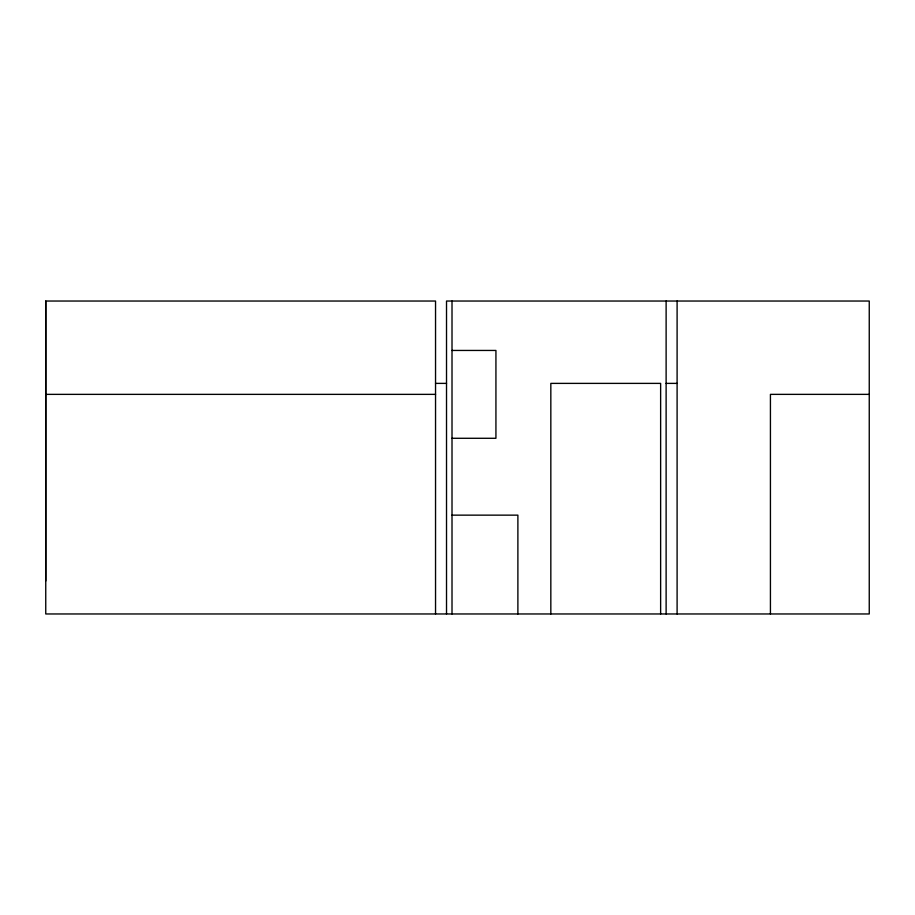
<?xml version="1.0" encoding="UTF-8"?>
<svg xmlns="http://www.w3.org/2000/svg" width="915" height="915" viewBox="0 0 915 915"><rect width="100%" height="100%" fill="white"/><g stroke="black" fill="none" stroke-linecap="round" stroke-linejoin="round"><path stroke-width="1.37" d="M45.75 581.025L45.75 301.035L435.54 301.035L435.54 613.965M452.01 350.445L495.93 350.445L495.93 438.285L452.01 438.285M435.54 383.385L446.52 383.385M666.12 383.385L677.1 383.385M45.75 394.365L435.54 394.365M869.25 394.365L770.43 394.365L770.43 613.965M452.01 515.145L517.89 515.145L517.89 613.965M677.1 301.035L677.1 613.965M666.12 301.035L666.12 613.965M660.63 613.965L660.63 383.385L550.83 383.385L550.83 613.965M452.01 301.035L452.01 613.965M446.52 613.965L446.52 301.035L869.25 301.035L869.25 613.965L45.75 613.965L45.75 301.035"/></g></svg>
